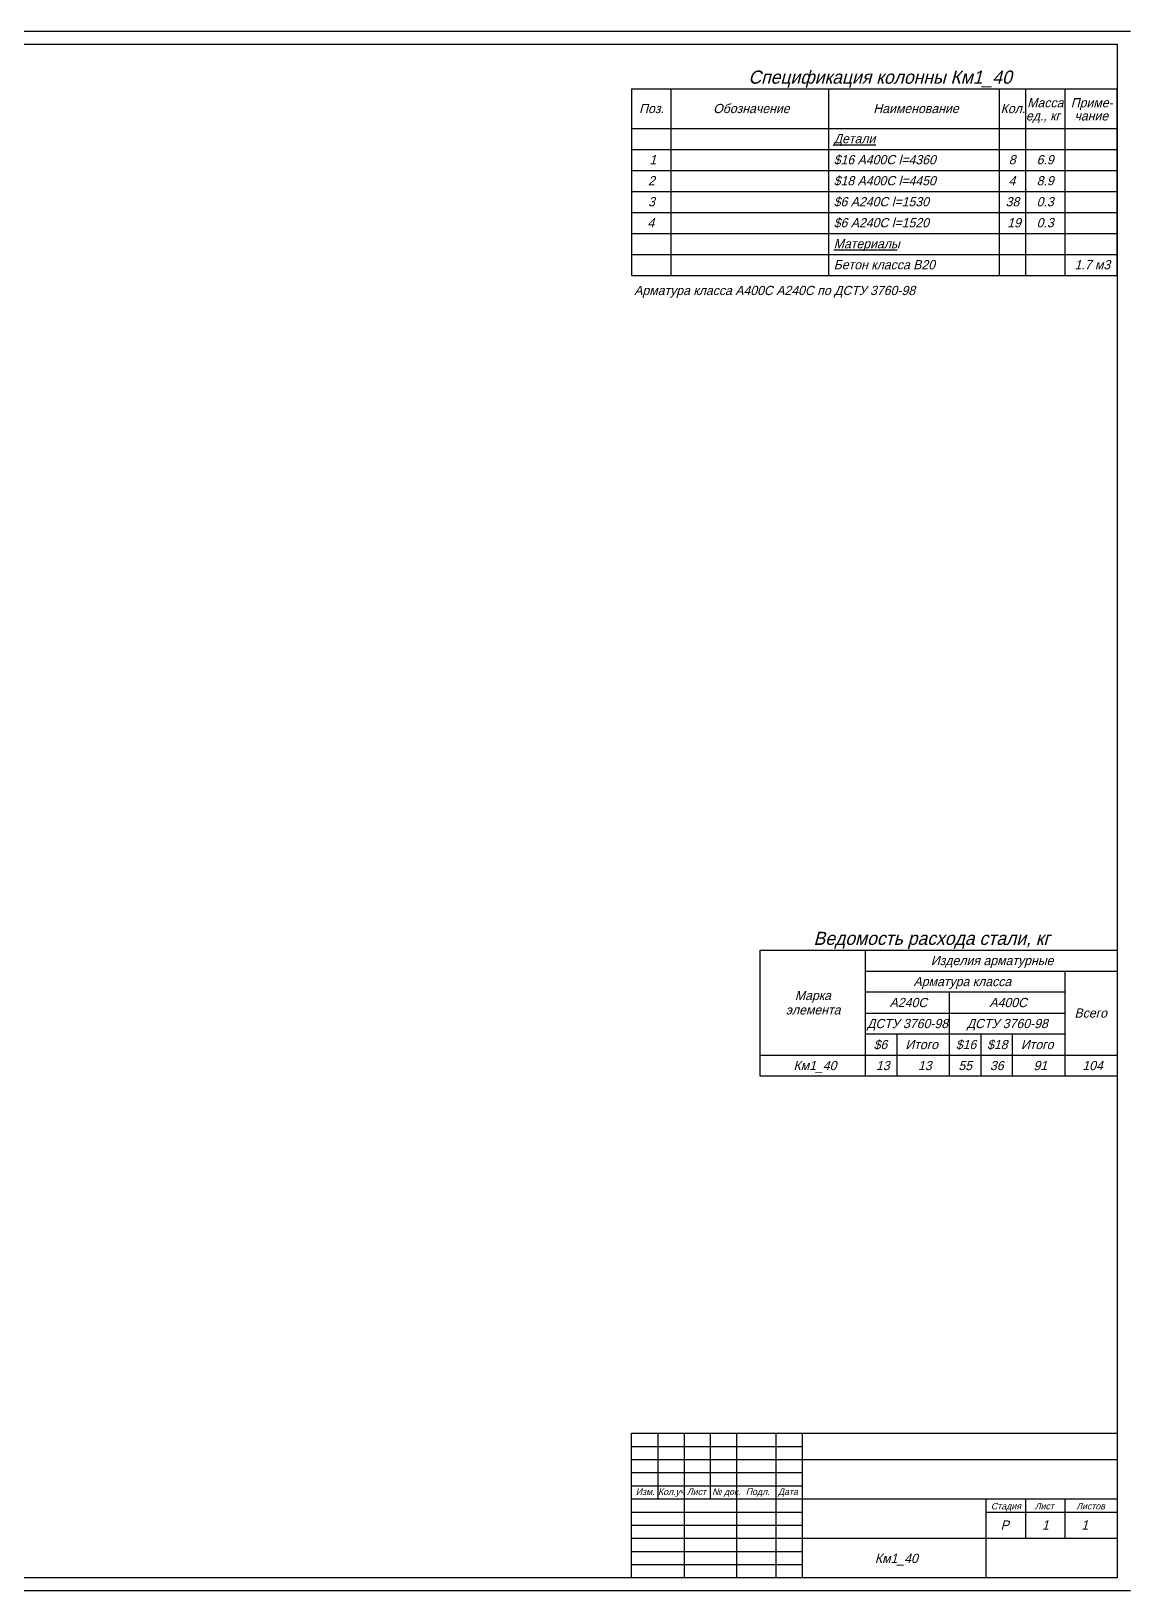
# Model space of a CAD drawing. Extents: x -483223 to 550073, y -164053 to -64662.
# Drawn here: x 424207 to 465823, y -124202 to -64802 of the extents above; entities that cross this region are included whole.
import ezdxf

# ---------------------------------------------------------------- set-up
doc = ezdxf.new("R2010")
doc.units = 0
doc.header["$MEASUREMENT"] = 0
doc.layers.get('0').update_dxf_attribs({"color": 40, "linetype": 'CONTINUOUS'})
for name, color, linetype in [('SHTAMP', 31, 'CONTINUOUS'), ('TAB', 2, 'CONTINUOUS'), ('TABL', 65, 'CONTINUOUS'), ('VEDST', 74, 'CONTINUOUS')]:
    doc.layers.add(name, color=color, linetype=linetype)
doc.styles.add('MONOMAKH', font='MONOMAKH', dxfattribs={"height": 3})

msp = doc.modelspace()

# ---------------------------------------------------------------- linework, layer by layer
at = {"color": 7}
for p, q in [((382072.6753, -64801.5622), (466072.6753, -64801.5622)), ((384072.6753, -65301.5622), (465572.6753, -65301.5622)), ((465572.6753, -65301.5622), (465572.6753, -123701.5622)), ((465572.6753, -123701.5622), (384072.6753, -123701.5622)), ((466072.6753, -124201.5622), (382072.6753, -124201.5622))]:
    msp.add_line(p, q, dxfattribs=at)
at = {"layer": 'SHTAMP', "color": 5}
for p, q in [((447072.6753, -118201.5622), (465572.6753, -118201.5622)), ((447072.6753, -123701.5622), (447072.6753, -118201.5622)), ((448072.6753, -118201.5622), (448072.6753, -120701.5622)), ((449072.6753, -118201.5622), (449072.6753, -123701.5622)), ((450072.6753, -118201.5622), (450072.6753, -120701.5622)), ((451072.6753, -118201.5622), (451072.6753, -123701.5622)), ((452572.6753, -118201.5622), (452572.6753, -123701.5622)), ((453572.6753, -118201.5622), (453572.6753, -123701.5622)), ((465572.6753, -118201.5622), (465572.6753, -123701.5622)), ((453572.6753, -119201.5622), (465572.6753, -119201.5622)), ((447072.6753, -120201.5622), (453572.6753, -120201.5622)), ((447072.6753, -120701.5622), (453572.6753, -120701.5622)), ((453572.6753, -120701.5622), (465572.6753, -120701.5622)), ((460572.6753, -120701.5622), (460572.6753, -123701.5622)), ((462072.6753, -120701.5622), (462072.6753, -122201.5622)), ((463572.6753, -120701.5622), (463572.6753, -122201.5622)), ((460572.6753, -121201.5622), (465572.6753, -121201.5622)), ((453572.6753, -122201.5622), (465572.6753, -122201.5622)), ((465572.6753, -123701.5622), (447072.6753, -123701.5622))]:
    msp.add_line(p, q, dxfattribs=at)
at = {"layer": 'SHTAMP', "color": 7}
for p, q in [((447072.6753, -118701.5622), (453572.6753, -118701.5622)), ((447072.6753, -119201.5622), (453572.6753, -119201.5622)), ((447072.6753, -119701.5622), (453572.6753, -119701.5622)), ((447072.6753, -121201.5622), (453572.6753, -121201.5622)), ((447072.6753, -121701.5622), (453572.6753, -121701.5622)), ((447072.6753, -122201.5622), (453572.6753, -122201.5622)), ((447072.6753, -122701.5622), (453572.6753, -122701.5622)), ((447072.6753, -123201.5622), (453572.6753, -123201.5622))]:
    msp.add_line(p, q, dxfattribs=at)
at = {"layer": 'TAB', "color": 7}
for p, q in [((454772.6753, -69126.5622), (456382.6729, -69126.5622)), ((454772.6753, -73126.5622), (457187.6777, -73126.5622))]:
    msp.add_line(p, q, dxfattribs=at)
at = {"layer": 'TABL', "color": 5}
for p, q in [((447072.6753, -67001.5622), (465572.6753, -67001.5622)), ((447072.6753, -67001.5622), (447072.6753, -68501.5622)), ((448572.6753, -67001.5622), (448572.6753, -68501.5622)), ((454572.6753, -67001.5622), (454572.6753, -68501.5622)), ((461072.6753, -67001.5622), (461072.6753, -68501.5622)), ((462072.6753, -67001.5622), (462072.6753, -68501.5622)), ((463572.6753, -67001.5622), (463572.6753, -68501.5622)), ((465572.6753, -68501.5622), (465572.6753, -67001.5622)), ((447072.6753, -68501.5622), (465572.6753, -68501.5622)), ((447072.6753, -68501.5622), (447072.6753, -69301.5622)), ((448572.6753, -68501.5622), (448572.6753, -69301.5622)), ((454572.6753, -68501.5622), (454572.6753, -69301.5622)), ((461072.6753, -68501.5622), (461072.6753, -69301.5622)), ((462072.6753, -68501.5622), (462072.6753, -69301.5622)), ((463572.6753, -68501.5622), (463572.6753, -69301.5622)), ((465572.6753, -69301.5622), (465572.6753, -68501.5622)), ((447072.6753, -69301.5622), (447072.6753, -70101.5622)), ((448572.6753, -69301.5622), (448572.6753, -70101.5622)), ((454572.6753, -69301.5622), (454572.6753, -70101.5622)), ((461072.6753, -69301.5622), (461072.6753, -70101.5622)), ((462072.6753, -69301.5622), (462072.6753, -70101.5622)), ((463572.6753, -69301.5622), (463572.6753, -70101.5622)), ((465572.6753, -70101.5622), (465572.6753, -69301.5622)), ((447072.6753, -70101.5622), (447072.6753, -70901.5622)), ((448572.6753, -70101.5622), (448572.6753, -70901.5622)), ((454572.6753, -70101.5622), (454572.6753, -70901.5622)), ((461072.6753, -70101.5622), (461072.6753, -70901.5622)), ((462072.6753, -70101.5622), (462072.6753, -70901.5622)), ((463572.6753, -70101.5622), (463572.6753, -70901.5622)), ((465572.6753, -70901.5622), (465572.6753, -70101.5622)), ((447072.6753, -70901.5622), (447072.6753, -71701.5622)), ((448572.6753, -70901.5622), (448572.6753, -71701.5622)), ((454572.6753, -70901.5622), (454572.6753, -71701.5622)), ((461072.6753, -70901.5622), (461072.6753, -71701.5622)), ((462072.6753, -70901.5622), (462072.6753, -71701.5622)), ((463572.6753, -70901.5622), (463572.6753, -71701.5622)), ((465572.6753, -71701.5622), (465572.6753, -70901.5622)), ((447072.6753, -71701.5622), (447072.6753, -72501.5622)), ((448572.6753, -71701.5622), (448572.6753, -72501.5622)), ((454572.6753, -71701.5622), (454572.6753, -72501.5622)), ((461072.6753, -71701.5622), (461072.6753, -72501.5622)), ((462072.6753, -71701.5622), (462072.6753, -72501.5622)), ((463572.6753, -71701.5622), (463572.6753, -72501.5622)), ((465572.6753, -72501.5622), (465572.6753, -71701.5622)), ((447072.6753, -72501.5622), (447072.6753, -73301.5622)), ((448572.6753, -72501.5622), (448572.6753, -73301.5622)), ((454572.6753, -72501.5622), (454572.6753, -73301.5622)), ((461072.6753, -72501.5622), (461072.6753, -73301.5622)), ((462072.6753, -72501.5622), (462072.6753, -73301.5622)), ((463572.6753, -72501.5622), (463572.6753, -73301.5622)), ((465572.6753, -73301.5622), (465572.6753, -72501.5622)), ((447072.6753, -73301.5622), (447072.6753, -74101.5622)), ((448572.6753, -73301.5622), (448572.6753, -74101.5622)), ((454572.6753, -73301.5622), (454572.6753, -74101.5622)), ((461072.6753, -73301.5622), (461072.6753, -74101.5622)), ((462072.6753, -73301.5622), (462072.6753, -74101.5622)), ((463572.6753, -73301.5622), (463572.6753, -74101.5622)), ((465572.6753, -74101.5622), (465572.6753, -73301.5622))]:
    msp.add_line(p, q, dxfattribs=at)
at = {"layer": 'TABL', "color": 7}
for p, q in [((447072.6753, -69301.5622), (465572.6753, -69301.5622)), ((447072.6753, -70101.5622), (465572.6753, -70101.5622)), ((447072.6753, -70901.5622), (465572.6753, -70901.5622)), ((447072.6753, -71701.5622), (465572.6753, -71701.5622)), ((447072.6753, -72501.5622), (465572.6753, -72501.5622)), ((447072.6753, -73301.5622), (465572.6753, -73301.5622)), ((447072.6753, -74101.5622), (465572.6753, -74101.5622))]:
    msp.add_line(p, q, dxfattribs=at)
at = {"layer": 'VEDST', "color": 5}
for p, q in [((451972.6753, -99801.5622), (465572.6753, -99801.5622)), ((451972.6753, -104601.5622), (451972.6753, -99801.5622)), ((455972.6753, -99801.5622), (455972.6753, -104601.5622)), ((465572.6753, -99801.5622), (465572.6753, -104601.5622)), ((455972.6753, -100601.5622), (465572.6753, -100601.5622)), ((463572.6753, -100601.5622), (463572.6753, -101401.5622)), ((463572.6753, -101401.5622), (455972.6753, -101401.5622)), ((459172.6753, -101401.5622), (459172.6753, -104601.5622)), ((463572.6753, -101401.5622), (463572.6753, -104601.5622)), ((455972.6753, -102201.5622), (463572.6753, -102201.5622)), ((463572.6753, -103001.5622), (455972.6753, -103001.5622)), ((457172.6753, -103001.5622), (457172.6753, -104601.5622)), ((460372.6753, -103001.5622), (460372.6753, -104601.5622)), ((461572.6753, -103001.5622), (461572.6753, -104601.5622)), ((451972.6753, -103801.5622), (465572.6753, -103801.5622))]:
    msp.add_line(p, q, dxfattribs=at)
at = {"layer": 'VEDST', "color": 7}
msp.add_line((465572.6753, -104601.5622), (451972.6753, -104601.5622), dxfattribs=at)

# ---------------------------------------------------------------- texts
at = {"layer": 'SHTAMP', "color": 7, "style": 'MONOMAKH', "oblique": 15}
for s, height, p in [('Изм.', 250, (447232.6753, -120551.5622)), ('Кол.уч', 250, (448082.6753, -120551.5622)), ('Лист', 250, (449182.6753, -120551.5622)), ('№ док.', 250, (450142.6753, -120551.5622)), ('Подл.', 250, (451422.6753, -120551.5622)), ('Дата', 250, (452652.6753, -120551.5622)), ('Стадия', 250, (460762.6753, -121101.5622)), ('Лист', 250, (462432.6753, -121101.5622)), ('Листов', 250, (464012.6753, -121101.5622)), ('Р', 350, (461132.6753, -121871.5622)), ('1', 350, (462702.6753, -121871.5622)), ('1', 350, (464202.6753, -121871.5622)), ('Км1_40', 350, (456342.6753, -123141.5622))]:
    msp.add_text(s, height=height, dxfattribs=at).set_placement(p)
at = {"layer": 'TAB', "color": 1, "style": 'MONOMAKH', "oblique": 15}
msp.add_text('Спецификация колонны Км1_40', height=500, dxfattribs=at).set_placement((451522.6753, -66801.5622))
at = {"layer": 'TAB', "color": 7, "style": 'MONOMAKH', "oblique": 15}
for s, p in [('Поз.', (447362.6753, -67921.5622)), ('Обозначение', (450182.6753, -67921.5622)), ('Наименование', (456282.6753, -67921.5622)), ('Кол.', (461132.6753, -67921.5622)), ('Масса', (462142.6753, -67701.5622)), ('Приме-', (463802.6753, -67701.5622)), ('ед., кг', (462092.6753, -68201.5622)), ('чание', (463942.6753, -68201.5622)), ('Детали', (454772.6753, -69071.5622)), ('$16 A400C l=4360', (454772.6753, -69871.5622)), ('1', (447752.6753, -69871.5622)), ('8', (461442.6753, -69871.5622)), ('6.9', (462502.6753, -69871.5622)), ('2', (447702.6753, -70671.5622)), ('$18 A400C l=4450', (454772.6753, -70671.5622)), ('4', (461432.6753, -70671.5622)), ('8.9', (462502.6753, -70671.5622)), ('3', (447702.6753, -71471.5622)), ('$6 A240C l=1530', (454772.6753, -71471.5622)), ('38', (461322.6753, -71471.5622)), ('0.3', (462502.6753, -71471.5622)), ('4', (447682.6753, -72271.5622)), ('$6 A240C l=1520', (454772.6753, -72271.5622)), ('19', (461382.6753, -72271.5622)), ('0.3', (462502.6753, -72271.5622)), ('Материалы', (454772.6753, -73071.5622)), ('Бетон класса B20', (454772.6753, -73871.5622)), ('1.7 м3', (463942.6753, -73871.5622)), ('Арматура класса A400C A240C по ДСТУ 3760-98', (447172.6753, -74851.5622))]:
    msp.add_text(s, height=350, dxfattribs=at).set_placement(p)
at = {"layer": 'VEDST', "color": 1, "style": 'MONOMAKH', "oblique": 15}
msp.add_text('Ведомость расхода стали, кг', height=500, dxfattribs=at).set_placement((454002.6753, -99601.5622))
at = {"layer": 'VEDST', "color": 7, "style": 'MONOMAKH', "oblique": 15}
for s, p in [('Изделия арматурные', (458472.6753, -100371.5622)), ('Арматура класса', (457812.6753, -101171.5622)), ('Марка', (453292.6753, -101701.5622)), ('элемента', (452942.6753, -102251.5622)), ('A240C', (456902.6753, -101971.5622)), ('A400C', (460702.6753, -101971.5622)), ('Всего', (463942.6753, -102371.5622)), ('ДСТУ 3760-98', (456042.6753, -102771.5622)), ('ДСТУ 3760-98', (459842.6753, -102771.5622)), ('$6', (456292.6753, -103571.5622)), ('Итого', (457502.6753, -103571.5622)), ('$16', (459422.6753, -103571.5622)), ('$18', (460612.6753, -103571.5622)), ('Итого', (461902.6753, -103571.5622)), ('Км1_40', (453242.6753, -104371.5622)), ('13', (456382.6753, -104371.5622)), ('13', (457982.6753, -104371.5622)), ('55', (459522.6753, -104371.5622)), ('36', (460722.6753, -104371.5622)), ('91', (462382.6753, -104371.5622)), ('104', (464242.6753, -104371.5622))]:
    msp.add_text(s, height=350, dxfattribs=at).set_placement(p)

doc.saveas('drawing.dxf')
